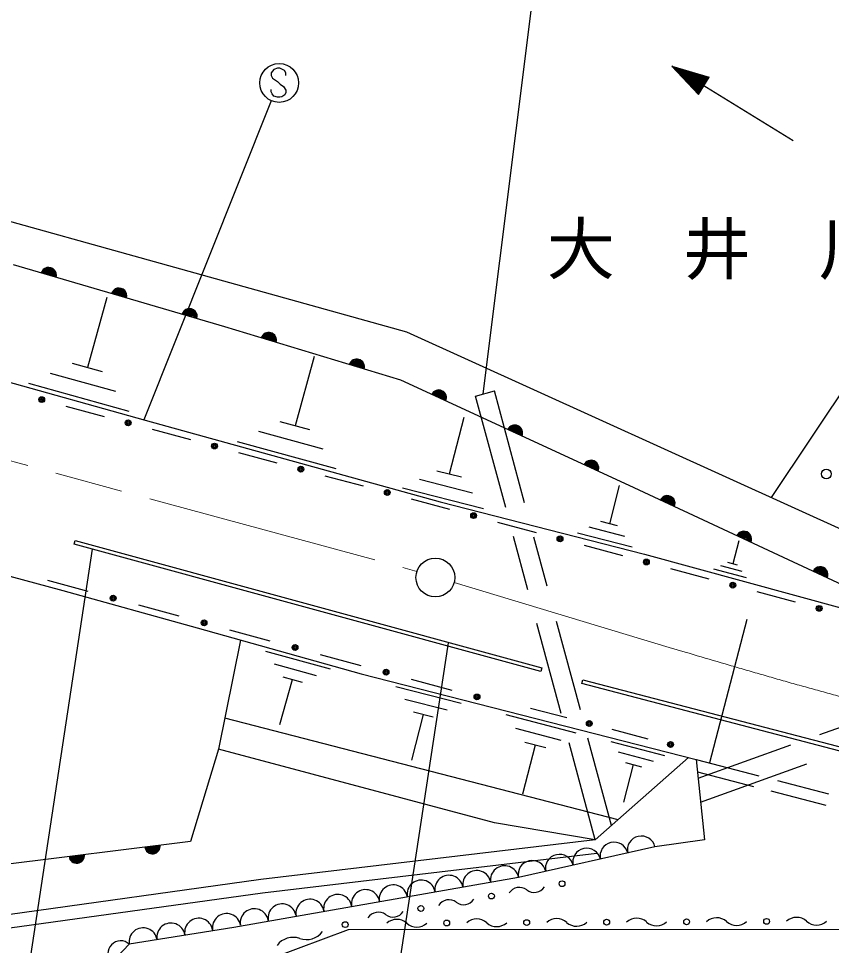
# Model space of a CAD drawing. Units: millimetres, scale not verified. Extents: x 40000 to 680000, y 20000 to 380000.
# Drawn here: x 150910 to 192738, y 273539 to 321224 of the extents above; entities that cross this region are included whole.
import ezdxf
from ezdxf.enums import TextEntityAlignment as Align

# ---------------------------------------------------------------- set-up
doc = ezdxf.new("R2010")
doc.units = ezdxf.units.MM
doc.header["$LTSCALE"] = 1000
doc.linetypes.add('CHAIN', pattern=[18.5, 12, -1.5, 3.5, -1.5])
for name, color, linetype, lineweight in [('M-BGD', 7, 'Continuous', 25), ('M-BMK', 2, 'CHAIN', 13), ('M-BMK-SRVR', 3, 'Continuous', 25), ('M-STR-HTXT', 7, 'Continuous', 13), ('M-STR-STR3', 7, 'Continuous', 25), ('M-STR-STRC', 7, 'Continuous', 25)]:
    doc.layers.add(name, color=color, linetype=linetype, lineweight=lineweight)
doc.styles.add('ＭＳ ゴシック', font='')
doc.styles.get('ＭＳ ゴシック').set_extended_font_data('MS Gothic')

msp = doc.modelspace()

# ---------------------------------------------------------------- linework, layer by layer
at = {"layer": 'M-BGD'}
for p, q in [((189646, 296582), (208896, 325371)), ((190771, 314940), (184520, 318767)), ((184520, 318767), (185898, 317317)), ((184520, 318767), (186438, 318200)), ((184556, 318729), (184570, 318752)), ((184592, 318692), (184620, 318738)), ((184627, 318654), (184669, 318723)), ((184663, 318617), (184719, 318708)), ((184699, 318579), (184769, 318694)), ((184734, 318542), (184818, 318679)), ((184770, 318504), (184868, 318664)), ((184806, 318467), (184917, 318649)), ((184841, 318429), (184967, 318635)), ((184877, 318392), (185017, 318620)), ((184912, 318354), (185066, 318605)), ((184948, 318317), (185116, 318591)), ((184984, 318279), (185166, 318576)), ((185019, 318241), (185215, 318561)), ((185055, 318204), (185265, 318547)), ((185091, 318166), (185315, 318532)), ((185126, 318129), (185364, 318517)), ((185162, 318091), (185414, 318503)), ((185198, 318054), (185463, 318488)), ((185233, 318016), (185513, 318473)), ((185269, 317979), (185563, 318459)), ((185305, 317941), (185612, 318444)), ((185340, 317904), (185662, 318429)), ((185376, 317866), (185712, 318415)), ((185412, 317829), (185761, 318400)), ((185447, 317791), (185811, 318385)), ((185483, 317754), (185861, 318371)), ((185518, 317716), (185910, 318356)), ((185554, 317678), (185960, 318341)), ((185590, 317641), (186010, 318326)), ((185625, 317603), (186059, 318312)), ((185661, 317566), (186109, 318297)), ((185697, 317528), (186158, 318282)), ((185732, 317491), (186208, 318268)), ((185768, 317453), (186258, 318253)), ((185804, 317416), (186307, 318238)), ((185839, 317378), (186357, 318224)), ((185875, 317341), (186407, 318209)), ((185898, 317317), (186438, 318200)), ((138465, 314126), (170868, 305111)), ((161517, 305367), (150650, 308553)), ((155459, 306873), (154459, 303273)), ((170572, 302619), (161517, 305367)), ((170868, 305111), (203292, 290384)), ((145057, 304015), (157419, 300565)), ((166119, 303833), (165139, 300273)), ((155229, 303053), (153679, 303483)), ((155919, 302033), (152559, 302963)), ((156599, 301003), (151439, 302443)), ((182324, 297196), (170572, 302619)), ((174429, 301805), (175395, 302065)), ((176947, 296310), (175395, 302065)), ((175976, 296070), (174429, 301805)), ((153337, 301286), (155313, 300756)), ((157419, 300565), (172598, 296368)), ((165899, 300063), (164369, 300483)), ((173819, 300703), (173069, 297783)), ((157782, 300093), (159757, 299563)), ((166579, 299063), (163269, 299973)), ((167249, 298053), (162169, 299453)), ((162227, 298900), (164202, 298370)), ((166672, 297707), (168647, 297176)), ((173699, 297623), (172439, 297943)), ((174269, 296813), (171549, 297503)), ((181809, 297203), (181309, 295233)), ((198063, 289868), (182324, 297196)), ((174839, 295993), (170659, 297063)), ((171116, 296513), (173092, 295983)), ((172598, 296368), (183119, 293665)), ((175561, 295320), (177537, 294790)), ((181729, 295123), (180879, 295343)), ((182489, 294033), (179679, 294753)), ((182109, 294583), (180279, 295053)), ((153776, 294182), (153828, 294375)), ((153828, 294375), (177843, 287828)), ((177116, 291840), (176378, 294579)), ((178102, 292026), (177422, 294546)), ((187979, 294353), (187659, 293173)), ((177791, 287635), (153776, 294182)), ((180006, 294127), (181981, 293597)), ((147491, 293328), (153191, 291794)), ((183119, 293665), (193411, 290848)), ((184451, 292934), (186426, 292403)), ((188359, 292443), (186679, 292903)), ((188139, 292773), (187049, 293073)), ((187909, 293103), (187409, 293243)), ((152396, 292324), (154476, 291760)), ((153191, 291794), (160096, 289875)), ((188896, 291740), (190871, 291210)), ((157077, 291054), (159157, 290489)), ((178833, 285475), (177584, 290106)), ((179818, 285664), (178595, 290198)), ((188383, 290314), (186459, 282935)), ((160096, 289875), (168536, 287519)), ((161757, 289783), (163838, 289218)), ((162328, 289252), (161199, 283633)), ((163619, 288683), (166939, 287763)), ((166438, 288512), (168518, 287948)), ((164069, 288023), (166219, 287423)), ((177843, 287828), (177791, 287635)), ((164359, 284903), (165009, 287223)), ((164509, 287363), (165499, 287083)), ((168536, 287519), (185779, 283107)), ((171119, 287242), (173199, 286677)), ((179893, 287011), (179944, 287205)), ((179944, 287205), (211088, 279068)), ((170319, 286863), (173679, 286003)), ((211038, 278874), (179893, 287011)), ((170779, 286213), (172969, 285653)), ((192136, 284391), (197180, 286201)), ((177258, 285744), (179117, 285261)), ((181758, 280002), (161521, 285238)), ((171139, 283073), (171749, 285423)), ((171239, 285553), (172249, 285293)), ((175979, 285413), (179589, 284483)), ((176479, 284713), (178819, 284103)), ((181424, 279707), (180210, 284210)), ((181440, 284658), (183298, 284175)), ((176859, 281333), (177509, 283863)), ((176969, 284003), (178049, 283723)), ((180588, 278966), (179240, 283967)), ((181389, 284023), (184139, 283313)), ((185877, 282144), (190648, 283856)), ((161199, 283633), (159752, 278895)), ((175399, 279851), (161199, 283633)), ((181769, 283493), (183559, 283023)), ((185380, 283209), (180588, 278966)), ((182059, 280913), (182559, 282843)), ((182139, 282953), (182969, 282733)), ((185778, 283113), (189005, 282271)), ((185779, 283107), (186199, 278978)), ((186002, 280914), (191479, 282880)), ((185843, 282476), (188730, 281723)), ((189954, 282024), (192588, 281337)), ((189623, 281490), (192454, 280752)), ((180588, 278966), (175399, 279851)), ((180588, 278966), (163372, 276930)), ((186199, 278978), (183658, 278605)), ((159752, 278895), (128564, 275012)), ((183658, 278605), (176634, 277036)), ((180671, 278271), (163462, 276235)), ((163372, 276930), (150360, 275113)), ((176634, 277036), (161987, 274457)), ((163462, 276235), (150461, 274420)), ((161987, 274457), (156607, 273598)), ((159610, 271291), (167896, 274359)), ((167896, 274359), (211349, 274398)), ((156607, 273598), (155710, 272664))]:
    msp.add_line(p, q, dxfattribs=at)
for centre, radius in [((152102, 301618), 150), ((152102, 301618), 100), ((152102, 301618), 50), ((156547, 300425), 150), ((156547, 300425), 100), ((156547, 300425), 50), ((160992, 299231), 150), ((160992, 299231), 100), ((160992, 299231), 50), ((165437, 298038), 150), ((165437, 298038), 100), ((165437, 298038), 50), ((192473, 297796), 250), ((169882, 296845), 150), ((169882, 296845), 100), ((169882, 296845), 50), ((174326, 295652), 150), ((174326, 295652), 100), ((174326, 295652), 50), ((178771, 294458), 150), ((178771, 294458), 100), ((178771, 294458), 50), ((183216, 293265), 150), ((183216, 293265), 100), ((183216, 293265), 50), ((187661, 292072), 150), ((187661, 292072), 100), ((187661, 292072), 50), ((155776, 291407), 150), ((155776, 291407), 100), ((155776, 291407), 50), ((192106, 290879), 150), ((192106, 290879), 100), ((192106, 290879), 50), ((160457, 290136), 150), ((160457, 290136), 100), ((160457, 290136), 50), ((165138, 288865), 150), ((165138, 288865), 100), ((165138, 288865), 50), ((169819, 287595), 150), ((169819, 287595), 100), ((169819, 287595), 50), ((174499, 286324), 150), ((174499, 286324), 100), ((174499, 286324), 50), ((180278, 284960), 150), ((180278, 284960), 100), ((180278, 284960), 50), ((184460, 283874), 150), ((184460, 283874), 100), ((184460, 283874), 50), ((178876, 276715), 150), ((175244, 276079), 150), ((171612, 275443), 150), ((167719, 274610), 150), ((172941, 274694), 150), ((177056, 274715), 150), ((181171, 274736), 150), ((185286, 274756), 150), ((189401, 274777), 150)]:
    msp.add_circle(centre, radius, dxfattribs=at)
for centre, radius, start, end in [((152461, 308022), 400, 343.664, 163.664), ((152461, 308022), 400, 343.664, 163.664), ((152461, 308022), 350, 343.664, 163.664), ((152461, 308022), 300, 343.664, 163.664), ((152461, 308022), 250, 343.664, 163.664), ((152461, 308022), 200, 343.664, 163.664), ((152461, 308022), 150, 343.664, 163.664), ((152461, 308022), 100, 343.664, 163.664), ((152461, 308022), 50, 343.664, 163.664), ((156083, 306960), 400, 343.664, 163.664), ((156083, 306960), 400, 343.664, 163.664), ((156083, 306960), 350, 343.664, 163.664), ((156083, 306960), 300, 343.664, 163.664), ((156083, 306960), 250, 343.664, 163.664), ((156083, 306960), 200, 343.664, 163.664), ((156083, 306960), 150, 343.664, 163.664), ((156083, 306960), 100, 343.664, 163.664), ((156083, 306960), 50, 343.664, 163.664), ((159705, 305898), 400, 343.664, 163.664), ((159705, 305898), 400, 343.664, 163.664), ((159705, 305898), 350, 343.664, 163.664), ((159705, 305898), 300, 343.664, 163.664), ((159705, 305898), 250, 343.664, 163.664), ((159705, 305898), 200, 343.664, 163.664), ((159705, 305898), 150, 343.664, 163.664), ((159705, 305898), 100, 343.664, 163.664), ((159705, 305898), 50, 343.664, 163.664), ((163781, 304680), 400, 343.1197, 163.1197), ((163781, 304680), 400, 343.1197, 163.1197), ((163781, 304680), 350, 343.1197, 163.1197), ((163781, 304680), 300, 343.1197, 163.1197), ((163781, 304680), 250, 343.1197, 163.1197), ((163781, 304680), 200, 343.1197, 163.1197), ((163781, 304680), 150, 343.1197, 163.1197), ((163781, 304680), 100, 343.1197, 163.1197), ((163781, 304680), 50, 343.1197, 163.1197), ((168309, 303306), 400, 343.1197, 163.1197), ((168309, 303306), 400, 343.1197, 163.1197), ((168309, 303306), 350, 343.1197, 163.1197), ((168309, 303306), 300, 343.1197, 163.1197), ((168309, 303306), 250, 343.1197, 163.1197), ((168309, 303306), 200, 343.1197, 163.1197), ((168309, 303306), 150, 343.1197, 163.1197), ((168309, 303306), 100, 343.1197, 163.1197), ((168309, 303306), 50, 343.1197, 163.1197), ((172531, 301716), 400, 335.2281, 155.2281), ((172531, 301716), 400, 335.2281, 155.2281), ((172531, 301716), 350, 335.2281, 155.2281), ((172531, 301716), 300, 335.2281, 155.2281), ((172531, 301716), 250, 335.2281, 155.2281), ((172531, 301716), 200, 335.2281, 155.2281), ((172531, 301716), 150, 335.2281, 155.2281), ((172531, 301716), 100, 335.2281, 155.2281), ((172531, 301716), 50, 335.2281, 155.2281), ((176448, 299908), 400, 335.2281, 155.2281), ((176448, 299908), 400, 335.2281, 155.2281), ((176448, 299908), 350, 335.2281, 155.2281), ((176448, 299908), 300, 335.2281, 155.2281), ((176448, 299908), 250, 335.2281, 155.2281), ((176448, 299908), 200, 335.2281, 155.2281), ((176448, 299908), 150, 335.2281, 155.2281), ((176448, 299908), 100, 335.2281, 155.2281), ((176448, 299908), 50, 335.2281, 155.2281), ((180366, 298100), 400, 335.2281, 155.2281), ((180366, 298100), 400, 335.2281, 155.2281), ((180366, 298100), 350, 335.2281, 155.2281), ((180366, 298100), 300, 335.2281, 155.2281), ((180366, 298100), 250, 335.2281, 155.2281), ((180366, 298100), 200, 335.2281, 155.2281), ((180366, 298100), 150, 335.2281, 155.2281), ((180366, 298100), 100, 335.2281, 155.2281), ((180366, 298100), 50, 335.2281, 155.2281), ((184292, 296280), 400, 335.0329, 155.0329), ((184292, 296280), 400, 335.0329, 155.0329), ((184292, 296280), 350, 335.0329, 155.0329), ((184292, 296280), 300, 335.0329, 155.0329), ((184292, 296280), 250, 335.0329, 155.0329), ((184292, 296280), 200, 335.0329, 155.0329), ((184292, 296280), 150, 335.0329, 155.0329), ((184292, 296280), 100, 335.0329, 155.0329), ((184292, 296280), 50, 335.0329, 155.0329), ((188226, 294448), 400, 335.0329, 155.0329), ((188226, 294448), 400, 335.0329, 155.0329), ((188226, 294448), 350, 335.0329, 155.0329), ((188226, 294448), 300, 335.0329, 155.0329), ((188226, 294448), 250, 335.0329, 155.0329), ((188226, 294448), 200, 335.0329, 155.0329), ((188226, 294448), 150, 335.0329, 155.0329), ((188226, 294448), 100, 335.0329, 155.0329), ((188226, 294448), 50, 335.0329, 155.0329), ((192161, 292616), 400, 335.0329, 155.0329), ((192161, 292616), 400, 335.0329, 155.0329), ((192161, 292616), 350, 335.0329, 155.0329), ((192161, 292616), 300, 335.0329, 155.0329), ((192161, 292616), 250, 335.0329, 155.0329), ((192161, 292616), 200, 335.0329, 155.0329), ((192161, 292616), 150, 335.0329, 155.0329), ((192161, 292616), 100, 335.0329, 155.0329), ((192161, 292616), 50, 335.0329, 155.0329), ((182955, 278448), 720, 12.5933, 192.5933), ((157803, 278652), 400, 187.0963, 7.0963), ((157803, 278652), 400, 187.0963, 7.0963), ((157803, 278652), 350, 187.0963, 7.0963), ((157803, 278652), 300, 187.0963, 7.0963), ((157803, 278652), 250, 187.0963, 7.0963), ((157803, 278652), 200, 187.0963, 7.0963), ((157803, 278652), 150, 187.0963, 7.0963), ((157803, 278652), 100, 187.0963, 7.0963), ((157803, 278652), 50, 187.0963, 7.0963), ((180146, 277820), 720, 12.5933, 192.5933), ((181551, 278134), 720, 12.5933, 192.5933), ((153904, 278167), 400, 187.0963, 7.0963), ((153904, 278167), 400, 187.0963, 7.0963), ((153904, 278167), 350, 187.0963, 7.0963), ((153904, 278167), 300, 187.0963, 7.0963), ((153904, 278167), 250, 187.0963, 7.0963), ((153904, 278167), 200, 187.0963, 7.0963), ((153904, 278167), 150, 187.0963, 7.0963), ((153904, 278167), 100, 187.0963, 7.0963), ((153904, 278167), 50, 187.0963, 7.0963), ((178741, 277506), 720, 12.5933, 192.5933), ((175918, 276913), 726, 9.7394, 189.7395), ((177336, 277192), 720, 12.5933, 192.5933), ((173057, 276422), 726, 9.7394, 189.7395), ((174488, 276667), 726, 9.7394, 189.7395), ((170196, 275931), 726, 9.7394, 189.7395), ((171627, 276176), 726, 9.7394, 189.7395), ((167335, 275440), 726, 9.7394, 189.7395), ((168766, 275685), 726, 9.7394, 189.7395), ((176680, 275893), 631, 53.0141, 146.8451), ((177440, 276901), 631, 233.0141, 326.8451), ((164474, 274949), 726, 9.7394, 189.7395), ((165905, 275194), 726, 9.7394, 189.7395), ((173049, 275257), 631, 53.0141, 146.8451), ((173808, 276265), 631, 233.0141, 326.8451), ((161613, 274457), 726, 9.7394, 189.7395), ((163044, 274703), 726, 9.7394, 189.7395), ((169417, 274621), 631, 53.0141, 146.8451), ((170176, 275629), 631, 233.0141, 326.8451), ((158752, 273966), 726, 9.7394, 189.7395), ((160183, 274212), 726, 9.7394, 189.7395), ((170372, 274120), 762, 47.7928, 132.7802), ((171395, 275248), 762, 227.7928, 312.7802), ((174487, 274141), 762, 47.7928, 132.7802), ((175510, 275269), 762, 227.7928, 312.7802), ((178602, 274161), 762, 47.7928, 132.7802), ((179625, 275289), 762, 227.7928, 312.7802), ((182717, 274182), 762, 47.7928, 132.7802), ((183740, 275310), 762, 227.7928, 312.7802), ((186832, 274202), 762, 47.7928, 132.7802), ((187855, 275330), 762, 227.7928, 312.7802), ((190947, 274223), 762, 47.7928, 132.7802), ((191970, 275351), 762, 227.7928, 312.7802), ((157322, 273721), 726, 9.7394, 189.7395), ((165722, 274874), 1034, 250.6916, 323.1762), ((156158, 273131), 647, 46.1691, 226.1691), ((165039, 272923), 1034, 70.6916, 143.1762)]:
    msp.add_arc(centre, radius, start, end, dxfattribs=at)
at = {"layer": 'M-BMK'}
for p, q in [((139809, 301376), (171410, 292784)), ((173325, 292211), (184388, 288873))]:
    msp.add_line(p, q, dxfattribs=at)
msp.add_open_spline([(184388, 288873), (188779, 287573), (193169, 286273), (197618, 285212), (201904, 284190), (206244, 283389), (210591, 282643), (216479, 281633), (222381, 280722), (228317, 280074), (233416, 279518), (238540, 279155), (243666, 278983), (252345, 278691), (261032, 278946), (269719, 279201)], degree=3, knots=[0, 0, 0, 0, 1, 1, 1, 2, 2, 2, 3, 3, 3, 4, 4, 4, 5, 5, 5, 5], dxfattribs=at)
at = {"layer": 'M-BMK-SRVR'}
msp.add_circle((172358, 292466), 1000, dxfattribs=at)
at = {"layer": 'M-STR-STR3'}
msp.add_line((174820, 301910), (177982, 327271), dxfattribs=at)
at = {"layer": 'M-STR-STRC'}
for p, q in [((164038, 318609), (163915, 318424)), ((164231, 318675), (164038, 318609)), ((164352, 318672), (164231, 318675)), ((164602, 318553), (164352, 318672)), ((164665, 318422), (164602, 318553)), ((163915, 318424), (163917, 318293)), ((163917, 318293), (163980, 318164)), ((163980, 318164), (164236, 317982)), ((164665, 318293), (164665, 318422)), ((164236, 317982), (164365, 317850)), ((164365, 317850), (164544, 317734)), ((164544, 317734), (164670, 317534)), ((163917, 317445), (163915, 317566)), ((163957, 317342), (163917, 317445)), ((164041, 317231), (163957, 317342)), ((164228, 317171), (164041, 317231)), ((164362, 317171), (164228, 317171)), ((164462, 317200), (164362, 317171)), ((164604, 317292), (164462, 317200)), ((164665, 317424), (164604, 317292)), ((164670, 317534), (164665, 317424)), ((163915, 316998), (157357, 300582)), ((151403, 272109), (154713, 293926)), ((169665, 267052), (173032, 289101))]:
    msp.add_line(p, q, dxfattribs=at)
msp.add_circle((164322, 317912), 1000, dxfattribs=at)

# ---------------------------------------------------------------- texts
at = {"layer": 'M-STR-HTXT', "style": 'ＭＳ ゴシック'}
msp.add_text('大\u3000井\u3000川', height=2566, dxfattribs=at).set_placement((178091, 310656), align=Align.TOP_LEFT)

doc.saveas('drawing.dxf')
